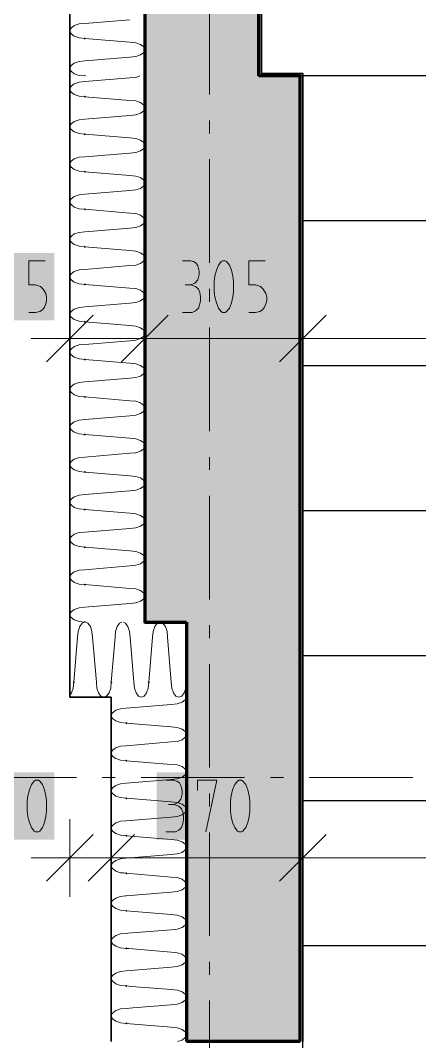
# Model space of a CAD drawing. Header units: millimetres. Extents: x 0 to 594, y 0 to 420.
# Drawn here: x 97.02 to 103.1, y 230.48 to 246.01 of the extents above; entities that cross this region are included whole.
import ezdxf

# ---------------------------------------------------------------- set-up
doc = ezdxf.new("R2010")
doc.units = ezdxf.units.MM
doc.header["$LTSCALE"] = 8
for name, color, linetype in [('PDF_Koty delkove', 7, 'Continuous'), ('PDF_Omitka', 7, 'Continuous'), ('PDF_Osy hlavni', 7, 'Continuous'), ('PDF_Schody 2D', 7, 'Continuous'), ('PDF_Steny obvodove nosne', 7, 'Continuous'), ('PDF_Zatepleni', 7, 'Continuous')]:
    doc.layers.add(name, color=color, linetype=linetype)

msp = doc.modelspace()

# ---------------------------------------------------------------- hatches: boundary and pattern name
at = {"layer": 'PDF_Zatepleni', "transparency": 33554559}
msp.add_hatch(color=256, dxfattribs=at).paths.add_polyline_path([(98.634, 232.486), (98.652, 232.468), (98.634, 232.451), (98.634, 232.452), (98.631, 232.483), (98.617, 232.468), (98.634, 232.452), (98.631, 232.483)])

# ---------------------------------------------------------------- linework, layer by layer
at = {"layer": 'PDF_Koty delkove', "lineweight": 18}
for points in [[(102.964, 245.165), (103.555, 245.165), (104.145, 245.165)], [(97.401, 242.355), (97.149, 242.355), (97.149, 241.988), (97.254, 241.988), (97.327, 241.962), (97.37, 241.922), (97.411, 241.857), (97.422, 241.805), (97.422, 241.752), (97.411, 241.699), (97.39, 241.647), (97.359, 241.608), (97.317, 241.581), (97.254, 241.568), (97.149, 241.568)], [(99.489, 242.355), (99.615, 242.355), (99.657, 242.343), (99.699, 242.316), (99.72, 242.277), (99.741, 242.199), (99.741, 242.146), (99.72, 242.067), (99.678, 242.014), (99.615, 241.988), (99.531, 241.988)], [(100.749, 242.355), (100.497, 242.355), (100.497, 241.988), (100.602, 241.988), (100.675, 241.962), (100.717, 241.922), (100.759, 241.857), (100.77, 241.805), (100.77, 241.752), (100.759, 241.699), (100.738, 241.647), (100.707, 241.608), (100.665, 241.581), (100.602, 241.568), (100.497, 241.568)], [(99.73, 241.922), (99.688, 241.962), (99.615, 241.988)], [(99.489, 241.568), (99.636, 241.568), (99.688, 241.595), (99.73, 241.634), (99.751, 241.699), (99.762, 241.752), (99.762, 241.805), (99.751, 241.87), (99.73, 241.922)], [(97.776, 240.584), (97.776, 241.174), (97.776, 241.765)], [(98.918, 240.584), (98.918, 241.174), (98.918, 241.765)], [(101.319, 240.584), (101.319, 241.174), (101.319, 241.765)], [(97.422, 240.82), (98.13, 241.529)], [(98.563, 240.82), (99.272, 241.529)], [(100.965, 240.82), (101.674, 241.529)], [(97.776, 241.174), (97.185, 241.174)], [(97.776, 241.174), (98.918, 241.174), (101.319, 241.174), (109.981, 241.174)], [(99.233, 234.455), (99.359, 234.455), (99.401, 234.443), (99.443, 234.416), (99.464, 234.376), (99.485, 234.299), (99.485, 234.246), (99.464, 234.167), (99.422, 234.114), (99.359, 234.088), (99.275, 234.088)], [(99.716, 234.299), (99.716, 234.455), (100.01, 234.455), (99.842, 233.668)], [(99.432, 233.695), (99.474, 233.734), (99.495, 233.799), (99.506, 233.852), (99.506, 233.905), (99.495, 233.97), (99.474, 234.022), (99.432, 234.062), (99.359, 234.088)], [(97.776, 232.684), (97.776, 233.274), (97.776, 233.865)], [(98.406, 232.684), (98.406, 233.274), (98.406, 233.865)], [(101.319, 232.684), (101.319, 233.274), (101.319, 233.865)], [(97.422, 232.92), (98.13, 233.628)], [(98.052, 232.92), (98.76, 233.628)], [(99.233, 233.668), (99.38, 233.668), (99.432, 233.695)], [(100.965, 232.92), (101.674, 233.628)], [(97.776, 233.274), (97.185, 233.274)], [(97.776, 233.274), (98.406, 233.274), (101.319, 233.274), (109.981, 233.274), (111.201, 233.274), (111.713, 233.274), (112.658, 233.274), (127.855, 233.274)]]:
    msp.add_lwpolyline(points, dxfattribs=at)
for points in [[(100.266, 241.884), (100.266, 242.041), (100.255, 242.119), (100.234, 242.211), (100.203, 242.29), (100.161, 242.343), (100.14, 242.355), (100.098, 242.355), (100.077, 242.343), (100.035, 242.29), (100.004, 242.211), (99.982, 242.119), (99.972, 242.041), (99.972, 241.884), (99.982, 241.805), (100.004, 241.713), (100.035, 241.634), (100.077, 241.581), (100.098, 241.568), (100.14, 241.568), (100.161, 241.581), (100.203, 241.634), (100.234, 241.713), (100.255, 241.805)], [(97.422, 233.984), (97.422, 234.141), (97.411, 234.219), (97.39, 234.311), (97.359, 234.39), (97.317, 234.443), (97.296, 234.455), (97.254, 234.455), (97.233, 234.443), (97.191, 234.39), (97.16, 234.311), (97.138, 234.219), (97.128, 234.141), (97.128, 233.984), (97.138, 233.905), (97.16, 233.813), (97.191, 233.734), (97.233, 233.681), (97.254, 233.668), (97.296, 233.668), (97.317, 233.681), (97.359, 233.734), (97.39, 233.813), (97.411, 233.905)], [(100.514, 233.984), (100.514, 234.141), (100.503, 234.219), (100.482, 234.311), (100.451, 234.39), (100.409, 234.443), (100.388, 234.455), (100.346, 234.455), (100.325, 234.443), (100.283, 234.39), (100.252, 234.311), (100.23, 234.219), (100.22, 234.141), (100.22, 233.984), (100.23, 233.905), (100.252, 233.813), (100.283, 233.734), (100.325, 233.681), (100.346, 233.668), (100.388, 233.668), (100.409, 233.681), (100.451, 233.734), (100.482, 233.813), (100.503, 233.905)]]:
    msp.add_lwpolyline(points, close=True, dxfattribs=at)
at = {"layer": 'PDF_Koty delkove', "color": 7, "lineweight": 18, "true_color": 0xffffff, "transparency": 33554559}
for points in [[(96.002, 241.45), (97.54, 241.45), (96.002, 242.473), (97.54, 242.473)], [(99.349, 241.45), (100.888, 241.45), (99.349, 242.473), (100.888, 242.473)], [(96.506, 233.55), (97.54, 233.55), (96.506, 234.573), (97.54, 234.573)], [(99.094, 233.55), (100.632, 233.55), (99.094, 234.573), (100.632, 234.573)]]:
    msp.add_solid(points, dxfattribs=at)
at = {"layer": 'PDF_Omitka', "lineweight": 35}
for points in [[(101.319, 236.858), (101.319, 245.165), (101.319, 245.205), (100.689, 245.205), (100.689, 260.126), (100.65, 260.126), (100.65, 245.165), (100.689, 245.165), (101.28, 245.165), (101.28, 236.858)], [(101.28, 236.858), (101.28, 230.48)], [(101.319, 230.48), (101.319, 236.858)]]:
    msp.add_lwpolyline(points, dxfattribs=at)
at = {"layer": 'PDF_Osy hlavni', "lineweight": 18}
for points in [[(99.902, 246.457), (99.902, 244.882)], [(99.902, 244.488), (99.902, 244.291)], [(99.902, 243.898), (99.902, 242.323)], [(99.902, 241.929), (99.902, 241.732)], [(99.902, 241.339), (99.902, 239.764)], [(99.902, 239.37), (99.902, 239.173)], [(99.902, 238.78), (99.902, 237.205)], [(99.902, 236.811), (99.902, 236.614)], [(99.902, 236.221), (99.902, 234.646)], [(96.299, 234.496), (97.874, 234.496)], [(98.268, 234.496), (98.465, 234.496)], [(98.858, 234.496), (100.433, 234.496)], [(100.827, 234.496), (101.024, 234.496)], [(101.417, 234.496), (102.992, 234.496)], [(99.902, 234.252), (99.902, 234.055)], [(99.902, 233.662), (99.902, 232.087)], [(99.902, 231.693), (99.902, 231.496)], [(99.902, 231.103), (99.902, 229.528)]]:
    msp.add_lwpolyline(points, dxfattribs=at)
at = {"layer": 'PDF_Schody 2D', "lineweight": 25}
for points in [[(109.193, 245.165), (100.689, 245.165)], [(114.626, 218.079), (101.319, 218.079), (101.319, 245.165)], [(109.193, 242.961), (101.319, 242.961)], [(109.193, 240.756), (101.319, 240.756)], [(109.193, 238.551), (101.319, 238.551)], [(109.193, 236.346), (101.319, 236.346)], [(109.193, 234.142), (101.319, 234.142)], [(109.193, 231.937), (101.319, 231.937)]]:
    msp.add_lwpolyline(points, dxfattribs=at)
at = {"layer": 'PDF_Steny obvodove nosne', "lineweight": 70}
for points in [[(100.65, 245.165), (100.65, 260.126), (100.65, 260.992), (100.65, 266.898), (99.705, 266.898), (99.455, 266.898), (98.918, 266.898), (98.918, 245.165), (98.918, 245.165)], [(98.918, 245.165), (98.918, 236.858), (99.548, 236.858)], [(101.28, 236.858), (101.28, 245.165), (100.689, 245.165), (100.65, 245.165)], [(99.548, 236.858), (99.548, 235.717), (99.548, 230.48)], [(101.28, 230.48), (101.28, 236.858)], [(101.28, 230.48), (100.256, 230.48), (99.666, 230.48), (99.548, 230.48)]]:
    msp.add_lwpolyline(points, dxfattribs=at)
at = {"layer": 'PDF_Steny obvodove nosne', "color": 9, "lineweight": 9, "true_color": 0xc0c0c0, "transparency": 33554559}
for points in [[(100.65, 245.165), (100.65, 266.898), (98.918, 245.165), (98.918, 266.898)], [(101.28, 236.858), (101.28, 245.165), (98.918, 236.858), (98.918, 245.165)], [(99.548, 230.48), (101.28, 230.48), (99.548, 236.858), (101.28, 236.858)]]:
    msp.add_solid(points, dxfattribs=at)
at = {"layer": 'PDF_Zatepleni', "lineweight": 35}
for points in [[(99.548, 235.717), (99.548, 236.858), (98.918, 236.858), (98.918, 245.165), (98.918, 245.165), (98.918, 266.898), (97.776, 266.898), (97.776, 245.165), (97.776, 245.165), (97.776, 236.858), (97.776, 235.717), (98.406, 235.717)], [(98.406, 235.717), (98.406, 230.48)], [(99.548, 230.48), (99.548, 235.717)]]:
    msp.add_lwpolyline(points, dxfattribs=at)
at = {"layer": 'PDF_Zatepleni', "lineweight": 9}
for points in [[(98.004, 245.965), (98.689, 246.021)], [(98.004, 245.965), (97.917, 245.956), (97.843, 245.931), (97.793, 245.894), (97.776, 245.85)], [(98.689, 245.68), (98.004, 245.736), (97.917, 245.745), (97.843, 245.77), (97.793, 245.807), (97.776, 245.85)], [(98.689, 245.68), (98.689, 245.68)], [(98.918, 245.577), (98.901, 245.609), (98.852, 245.646), (98.777, 245.671), (98.689, 245.68)], [(98.689, 245.45), (98.777, 245.459), (98.852, 245.484), (98.901, 245.521), (98.918, 245.553)], [(98.004, 245.394), (97.917, 245.385), (97.843, 245.36), (97.793, 245.323), (97.776, 245.28)], [(98.004, 245.394), (98.689, 245.45)], [(97.776, 245.28), (97.793, 245.236), (97.843, 245.199), (97.917, 245.174), (98.004, 245.165)], [(98.004, 245.079), (97.917, 245.07), (97.843, 245.045), (97.793, 245.008), (97.776, 244.965)], [(98.004, 245.079), (98.689, 245.135), (98.777, 245.144), (98.841, 245.165)], [(97.776, 244.965), (97.793, 244.921), (97.843, 244.884), (97.917, 244.859), (98.004, 244.85)], [(98.689, 244.794), (98.004, 244.85)], [(98.689, 244.794), (98.689, 244.794)], [(98.918, 244.691), (98.901, 244.723), (98.852, 244.76), (98.777, 244.785), (98.689, 244.794)], [(98.004, 244.508), (98.689, 244.564), (98.777, 244.573), (98.852, 244.598), (98.901, 244.635), (98.918, 244.667)], [(98.004, 244.508), (97.917, 244.499), (97.843, 244.474), (97.793, 244.437), (97.776, 244.394)], [(97.776, 244.394), (97.793, 244.35), (97.843, 244.313), (97.917, 244.288), (98.004, 244.28)], [(98.689, 244.223), (98.004, 244.28)], [(98.689, 244.223), (98.689, 244.223)], [(98.918, 244.12), (98.901, 244.152), (98.852, 244.189), (98.777, 244.214), (98.689, 244.223)], [(98.004, 243.937), (98.689, 243.993), (98.777, 244.002), (98.852, 244.027), (98.901, 244.064), (98.918, 244.096)], [(98.004, 243.937), (97.917, 243.928), (97.843, 243.904), (97.793, 243.867), (97.776, 243.823)], [(97.776, 243.823), (97.793, 243.779), (97.843, 243.742), (97.917, 243.717), (98.004, 243.709)], [(98.689, 243.652), (98.004, 243.709)], [(98.004, 243.366), (98.689, 243.423), (98.777, 243.431), (98.852, 243.456), (98.901, 243.493), (98.918, 243.525)], [(98.689, 243.652), (98.689, 243.652)], [(98.918, 243.549), (98.901, 243.581), (98.852, 243.619), (98.777, 243.643), (98.689, 243.652)], [(98.004, 243.366), (97.917, 243.357), (97.843, 243.333), (97.793, 243.296), (97.776, 243.252)], [(97.776, 243.252), (97.793, 243.208), (97.843, 243.171), (97.917, 243.146), (98.004, 243.138)], [(98.689, 243.081), (98.004, 243.138)], [(98.689, 243.081), (98.689, 243.081)], [(98.918, 242.979), (98.901, 243.01), (98.852, 243.048), (98.777, 243.073), (98.689, 243.081)], [(98.004, 242.795), (98.689, 242.852), (98.777, 242.86), (98.852, 242.885), (98.901, 242.923), (98.918, 242.955)], [(98.004, 242.795), (97.917, 242.787), (97.843, 242.762), (97.793, 242.725)], [(97.793, 242.725), (97.776, 242.681)], [(97.776, 242.681), (97.793, 242.637), (97.843, 242.6), (97.917, 242.576), (98.004, 242.567)], [(98.689, 242.51), (98.004, 242.567)], [(98.689, 242.51), (98.689, 242.51)], [(98.918, 242.408), (98.901, 242.44), (98.852, 242.477), (98.777, 242.502), (98.689, 242.51)], [(98.004, 242.224), (98.689, 242.281), (98.777, 242.29), (98.852, 242.315), (98.901, 242.352), (98.918, 242.384)], [(98.004, 242.224), (97.917, 242.216), (97.843, 242.191), (97.793, 242.154), (97.776, 242.11)], [(97.776, 242.11), (97.793, 242.067), (97.843, 242.029), (97.917, 242.005), (98.004, 241.996)], [(98.689, 241.94), (98.004, 241.996)], [(98.689, 241.94), (98.689, 241.94)], [(98.918, 241.837), (98.901, 241.869), (98.852, 241.906), (98.777, 241.931), (98.689, 241.94)], [(98.777, 241.719), (98.852, 241.744), (98.901, 241.781), (98.918, 241.813)], [(98.004, 241.654), (97.917, 241.645), (97.843, 241.62), (97.793, 241.583), (97.776, 241.539)], [(98.004, 241.654), (98.689, 241.71)], [(98.689, 241.71), (98.777, 241.719)], [(97.776, 241.539), (97.793, 241.496), (97.843, 241.459), (97.917, 241.434), (98.004, 241.425)], [(98.689, 241.369), (98.004, 241.425)], [(98.689, 241.369), (98.689, 241.369)], [(98.918, 241.266), (98.901, 241.298), (98.852, 241.335), (98.777, 241.36), (98.689, 241.369)], [(98.689, 241.139), (98.777, 241.148), (98.852, 241.173), (98.901, 241.21), (98.918, 241.242)], [(98.004, 241.083), (97.917, 241.074), (97.843, 241.049), (97.793, 241.012), (97.776, 240.968)], [(98.004, 241.083), (98.689, 241.139)], [(97.776, 240.968), (97.793, 240.925), (97.843, 240.888), (97.917, 240.863), (98.004, 240.854)], [(98.689, 240.798), (98.004, 240.854)], [(98.689, 240.798), (98.689, 240.798)], [(98.918, 240.695), (98.901, 240.727), (98.852, 240.764), (98.777, 240.789), (98.689, 240.798)], [(98.004, 240.512), (98.689, 240.568)], [(98.689, 240.568), (98.777, 240.577), (98.852, 240.602), (98.901, 240.639), (98.918, 240.671)], [(98.004, 240.512), (97.917, 240.503), (97.843, 240.478), (97.793, 240.441), (97.776, 240.398)], [(97.776, 240.398), (97.793, 240.354), (97.843, 240.317), (97.917, 240.292)], [(97.917, 240.292), (98.004, 240.283)], [(98.689, 240.227), (98.004, 240.283)], [(98.689, 240.227), (98.689, 240.227)], [(98.918, 240.124), (98.901, 240.156), (98.852, 240.193), (98.777, 240.218), (98.689, 240.227)], [(98.689, 239.997), (98.777, 240.006), (98.852, 240.031), (98.901, 240.068), (98.918, 240.1)], [(98.004, 239.941), (97.917, 239.932), (97.843, 239.907), (97.793, 239.87), (97.776, 239.827), (97.776, 239.827)], [(98.004, 239.941), (98.689, 239.997)], [(97.776, 239.827), (97.776, 239.827), (97.793, 239.783), (97.843, 239.746), (97.917, 239.721), (98.004, 239.713)], [(98.689, 239.656), (98.004, 239.713)], [(98.689, 239.656), (98.689, 239.656)], [(98.918, 239.553), (98.901, 239.585), (98.852, 239.622), (98.777, 239.647), (98.689, 239.656)], [(98.689, 239.427), (98.777, 239.435), (98.852, 239.46), (98.901, 239.497), (98.918, 239.529)], [(98.004, 239.37), (97.917, 239.361), (97.843, 239.337), (97.793, 239.3), (97.776, 239.256), (97.776, 239.256)], [(98.004, 239.37), (98.689, 239.427)], [(97.776, 239.256), (97.776, 239.256), (97.793, 239.212), (97.843, 239.175), (97.917, 239.15), (98.004, 239.142)], [(98.689, 239.085), (98.004, 239.142)], [(98.689, 239.085), (98.689, 239.085)], [(98.777, 239.076), (98.689, 239.085)], [(98.918, 238.982), (98.901, 239.014), (98.852, 239.052), (98.777, 239.076)], [(98.004, 238.799), (98.689, 238.856)], [(98.689, 238.856), (98.777, 238.864), (98.852, 238.889), (98.901, 238.927), (98.918, 238.958)], [(98.004, 238.799), (97.917, 238.791), (97.843, 238.766), (97.793, 238.729), (97.776, 238.685), (97.776, 238.685)], [(97.776, 238.685), (97.776, 238.685), (97.793, 238.641), (97.843, 238.604), (97.917, 238.58), (98.004, 238.571)], [(98.689, 238.514), (98.004, 238.571)], [(98.689, 238.514), (98.689, 238.514)], [(98.918, 238.412), (98.901, 238.444), (98.852, 238.481), (98.777, 238.506), (98.689, 238.514)], [(98.689, 238.285), (98.777, 238.294), (98.852, 238.318), (98.901, 238.356), (98.918, 238.388)], [(98.004, 238.228), (97.917, 238.22), (97.843, 238.195), (97.793, 238.158), (97.776, 238.114), (97.776, 238.114)], [(98.004, 238.228), (98.689, 238.285)], [(97.776, 238.114), (97.776, 238.114), (97.793, 238.07), (97.843, 238.033), (97.917, 238.009), (98.004, 238)], [(98.689, 237.943), (98.004, 238)], [(98.689, 237.943), (98.689, 237.943)], [(98.918, 237.841), (98.901, 237.873), (98.852, 237.91), (98.777, 237.935), (98.689, 237.943)], [(98.689, 237.714), (98.777, 237.723), (98.852, 237.748), (98.901, 237.785), (98.918, 237.817)], [(98.004, 237.657), (97.917, 237.649), (97.843, 237.624), (97.793, 237.587), (97.776, 237.543)], [(98.004, 237.657), (98.689, 237.714)], [(97.776, 237.543), (97.793, 237.5), (97.843, 237.463), (97.917, 237.438), (98.004, 237.429)], [(98.689, 237.373), (98.004, 237.429)], [(98.689, 237.373), (98.689, 237.373)], [(98.918, 237.27), (98.901, 237.302), (98.852, 237.339), (98.777, 237.364), (98.689, 237.373)], [(98.004, 237.087), (98.689, 237.143)], [(98.689, 237.143), (98.777, 237.152), (98.852, 237.177), (98.901, 237.214), (98.918, 237.246)], [(98.004, 237.087), (97.917, 237.078), (97.843, 237.053), (97.793, 237.016), (97.776, 236.972)], [(97.776, 236.972), (97.793, 236.929), (97.843, 236.892), (97.917, 236.867), (98.004, 236.858)], [(97.994, 236.858), (97.962, 236.842), (97.925, 236.792), (97.9, 236.718), (97.892, 236.63)], [(98.018, 236.858), (98.05, 236.842), (98.087, 236.792), (98.112, 236.718), (98.121, 236.63), (98.178, 235.945), (98.186, 235.857), (98.211, 235.783), (98.248, 235.734), (98.292, 235.717), (98.335, 235.734), (98.372, 235.783), (98.397, 235.857)], [(98.565, 236.858), (98.533, 236.842), (98.496, 236.792), (98.471, 236.718), (98.462, 236.63)], [(98.589, 236.858), (98.621, 236.842), (98.658, 236.792), (98.683, 236.718), (98.692, 236.63), (98.748, 235.945), (98.757, 235.857), (98.782, 235.783), (98.819, 235.734), (98.863, 235.717), (98.906, 235.734), (98.943, 235.783), (98.968, 235.857), (98.977, 235.945), (99.033, 236.63)], [(99.136, 236.858), (99.104, 236.842), (99.067, 236.792), (99.042, 236.718), (99.033, 236.63)], [(99.16, 236.858), (99.192, 236.842), (99.229, 236.792), (99.254, 236.718), (99.263, 236.63), (99.319, 235.945), (99.328, 235.857), (99.353, 235.783), (99.39, 235.734), (99.433, 235.717), (99.477, 235.734), (99.514, 235.783), (99.539, 235.857), (99.548, 235.945)], [(97.892, 236.63), (97.835, 235.945)], [(97.892, 236.63), (97.892, 236.63)], [(98.462, 236.63), (98.406, 235.945)], [(98.462, 236.63), (98.462, 236.63)], [(99.033, 236.63), (99.033, 236.63)], [(97.776, 235.749), (97.802, 235.783), (97.826, 235.857), (97.835, 235.945)], [(98.397, 235.857), (98.406, 235.945)], [(98.634, 235.551), (99.319, 235.608), (99.407, 235.616), (99.482, 235.641), (99.531, 235.679), (99.548, 235.71)], [(98.634, 235.551), (98.547, 235.542), (98.473, 235.518), (98.423, 235.481), (98.422, 235.479), (98.406, 235.437)], [(98.406, 235.437), (98.423, 235.393), (98.429, 235.389), (98.473, 235.356), (98.547, 235.332), (98.634, 235.323)], [(99.319, 235.266), (98.634, 235.323)], [(98.634, 234.98), (99.319, 235.037), (99.407, 235.046), (99.482, 235.07), (99.531, 235.108), (99.548, 235.14)], [(99.319, 235.266), (99.319, 235.266)], [(99.548, 235.164), (99.531, 235.195), (99.482, 235.233), (99.407, 235.258), (99.319, 235.266)], [(98.634, 234.98), (98.547, 234.972), (98.473, 234.947), (98.46, 234.937), (98.423, 234.91), (98.406, 234.866)], [(98.406, 234.866), (98.423, 234.822), (98.471, 234.787), (98.473, 234.785), (98.547, 234.761), (98.634, 234.752)], [(99.319, 234.695), (98.634, 234.752)], [(99.319, 234.695), (99.319, 234.695)], [(99.548, 234.593), (99.531, 234.625), (99.482, 234.662), (99.407, 234.687), (99.319, 234.695)], [(99.407, 234.475), (99.482, 234.5), (99.531, 234.537), (99.548, 234.569)], [(99.319, 234.466), (98.634, 234.409), (98.547, 234.401), (98.499, 234.385), (98.473, 234.376), (98.423, 234.339), (98.406, 234.295)], [(99.319, 234.466), (99.407, 234.475)], [(98.406, 234.295), (98.423, 234.252), (98.473, 234.215), (98.512, 234.202), (98.547, 234.19)], [(98.547, 234.19), (98.634, 234.181)], [(99.319, 234.125), (98.634, 234.181)], [(99.319, 234.125), (99.319, 234.125)], [(99.548, 234.022), (99.531, 234.054), (99.482, 234.091), (99.407, 234.116), (99.319, 234.125)], [(99.319, 233.895), (98.634, 233.839), (98.547, 233.83), (98.538, 233.827), (98.473, 233.805), (98.423, 233.768), (98.406, 233.724)], [(99.319, 233.895), (99.407, 233.904), (99.482, 233.929), (99.531, 233.966), (99.548, 233.998)], [(98.406, 233.724), (98.423, 233.681), (98.473, 233.644), (98.547, 233.619), (98.552, 233.618), (98.634, 233.61)], [(99.319, 233.554), (98.634, 233.61)], [(99.319, 233.554), (99.319, 233.554)], [(99.548, 233.451), (99.531, 233.483), (99.482, 233.52), (99.407, 233.545), (99.319, 233.554)], [(99.319, 233.324), (99.407, 233.333), (99.482, 233.358), (99.531, 233.395), (99.548, 233.427)], [(99.319, 233.324), (98.634, 233.268), (98.577, 233.262), (98.547, 233.259), (98.473, 233.234), (98.423, 233.197), (98.406, 233.154)], [(98.406, 233.154), (98.423, 233.11), (98.473, 233.073), (98.547, 233.048), (98.592, 233.044), (98.634, 233.039)], [(99.319, 232.983), (98.634, 233.039)], [(99.319, 232.983), (99.319, 232.983)], [(99.548, 232.88), (99.531, 232.912), (99.482, 232.949), (99.407, 232.974), (99.319, 232.983)], [(99.319, 232.753), (99.407, 232.762), (99.482, 232.787), (99.531, 232.824), (99.548, 232.856)], [(98.617, 232.695), (98.547, 232.688), (98.473, 232.663), (98.423, 232.626), (98.406, 232.583)], [(98.634, 232.697), (98.617, 232.695)], [(98.634, 232.697), (99.319, 232.753)], [(98.406, 232.583), (98.423, 232.539), (98.473, 232.502), (98.547, 232.477), (98.632, 232.469), (98.634, 232.468)], [(99.319, 232.412), (98.634, 232.468)], [(99.319, 232.412), (99.319, 232.412)], [(99.548, 232.309), (99.531, 232.341), (99.482, 232.378), (99.407, 232.403), (99.319, 232.412)], [(98.634, 232.126), (98.656, 232.128), (99.319, 232.182)], [(99.319, 232.182), (99.407, 232.191), (99.482, 232.216), (99.531, 232.253), (99.548, 232.285)], [(98.634, 232.126), (98.547, 232.117), (98.473, 232.093), (98.423, 232.055), (98.406, 232.012)], [(98.406, 232.012), (98.423, 231.968), (98.473, 231.931), (98.547, 231.906), (98.634, 231.898)], [(99.319, 231.841), (98.672, 231.894), (98.634, 231.898)], [(99.319, 231.841), (99.319, 231.841)], [(99.548, 231.738), (99.531, 231.77), (99.482, 231.808), (99.407, 231.832), (99.319, 231.841)], [(99.319, 231.612), (99.407, 231.62), (99.482, 231.645), (99.531, 231.682), (99.548, 231.714)], [(98.634, 231.555), (98.547, 231.546), (98.473, 231.522), (98.423, 231.485), (98.406, 231.441)], [(98.634, 231.555), (98.696, 231.56), (99.319, 231.612)], [(98.406, 231.441), (98.423, 231.397), (98.473, 231.36), (98.547, 231.335), (98.634, 231.327)], [(99.319, 231.27), (98.712, 231.32), (98.634, 231.327)], [(99.319, 231.27), (99.319, 231.27)], [(99.548, 231.168), (99.531, 231.199), (99.482, 231.237), (99.407, 231.262), (99.319, 231.27)], [(99.319, 231.041), (99.407, 231.049), (99.482, 231.074), (99.531, 231.112), (99.548, 231.144)], [(98.634, 230.984), (98.547, 230.976), (98.473, 230.951), (98.423, 230.914), (98.406, 230.87)], [(98.634, 230.984), (98.735, 230.993), (99.319, 231.041)], [(98.406, 230.87), (98.423, 230.826), (98.473, 230.789), (98.547, 230.765), (98.634, 230.756)], [(99.319, 230.699), (98.752, 230.746), (98.634, 230.756)], [(99.319, 230.699), (99.319, 230.699)], [(99.548, 230.597), (99.531, 230.629), (99.482, 230.666), (99.407, 230.691), (99.319, 230.699)], [(99.412, 230.48), (99.482, 230.504), (99.531, 230.541), (99.548, 230.573)]]:
    msp.add_lwpolyline(points, dxfattribs=at)
at = {"layer": 'PDF_Zatepleni', "lineweight": 9, "transparency": 33554559}
for points in [[(98.004, 245.754), (98.022, 245.736), (97.987, 245.736), (98.004, 245.718)], [(98.004, 245.183), (98.022, 245.165), (97.987, 245.165)], [(98.004, 244.868), (98.022, 244.85), (97.987, 244.85), (98.004, 244.833)], [(98.004, 244.297), (98.022, 244.28), (97.987, 244.28), (98.004, 244.262)], [(98.004, 243.726), (98.022, 243.709), (97.987, 243.709), (98.004, 243.691)], [(98.004, 243.155), (98.022, 243.138), (97.987, 243.138), (98.004, 243.12)], [(98.004, 242.585), (98.022, 242.567), (97.987, 242.567), (98.004, 242.549)], [(98.004, 242.014), (98.022, 241.996), (97.987, 241.996), (98.004, 241.978)], [(98.004, 241.443), (98.022, 241.425), (97.987, 241.425), (98.004, 241.407)], [(98.004, 240.872), (98.022, 240.854), (97.987, 240.854), (98.004, 240.837)], [(98.004, 240.301), (98.022, 240.283), (97.987, 240.283), (98.004, 240.266)], [(98.004, 239.73), (98.022, 239.713), (97.987, 239.713), (98.004, 239.695)], [(98.004, 239.159), (98.022, 239.142), (97.987, 239.142), (98.004, 239.124)], [(98.004, 238.589), (98.022, 238.571), (97.987, 238.571), (98.004, 238.553)], [(98.004, 238.018), (98.022, 238), (97.987, 238), (98.004, 237.982)], [(98.004, 237.447), (98.022, 237.429), (97.987, 237.429), (98.004, 237.411)], [(98.004, 236.876), (98.022, 236.858), (97.987, 236.858)], [(97.835, 235.963), (97.853, 235.945), (97.817, 235.945), (97.835, 235.927)], [(98.406, 235.963), (98.424, 235.945), (98.388, 235.945), (98.406, 235.927)], [(98.977, 235.963), (98.995, 235.945), (98.959, 235.945), (98.977, 235.927)], [(99.548, 235.927), (99.53, 235.945), (99.548, 235.963)], [(98.634, 235.341), (98.652, 235.323), (98.617, 235.323), (98.634, 235.305)], [(98.634, 234.77), (98.652, 234.752), (98.617, 234.752), (98.634, 234.734)], [(98.634, 234.199), (98.652, 234.181), (98.617, 234.181), (98.634, 234.163)], [(98.634, 233.628), (98.652, 233.61), (98.617, 233.61), (98.634, 233.593)], [(98.634, 233.057), (98.652, 233.039), (98.617, 233.039), (98.634, 233.022)], [(98.634, 231.915), (98.652, 231.898), (98.617, 231.898), (98.634, 231.88)], [(98.634, 231.344), (98.652, 231.327), (98.617, 231.327), (98.634, 231.309)], [(98.634, 230.774), (98.652, 230.756), (98.617, 230.756), (98.634, 230.738)]]:
    msp.add_solid(points, dxfattribs=at)

doc.saveas('drawing.dxf')
